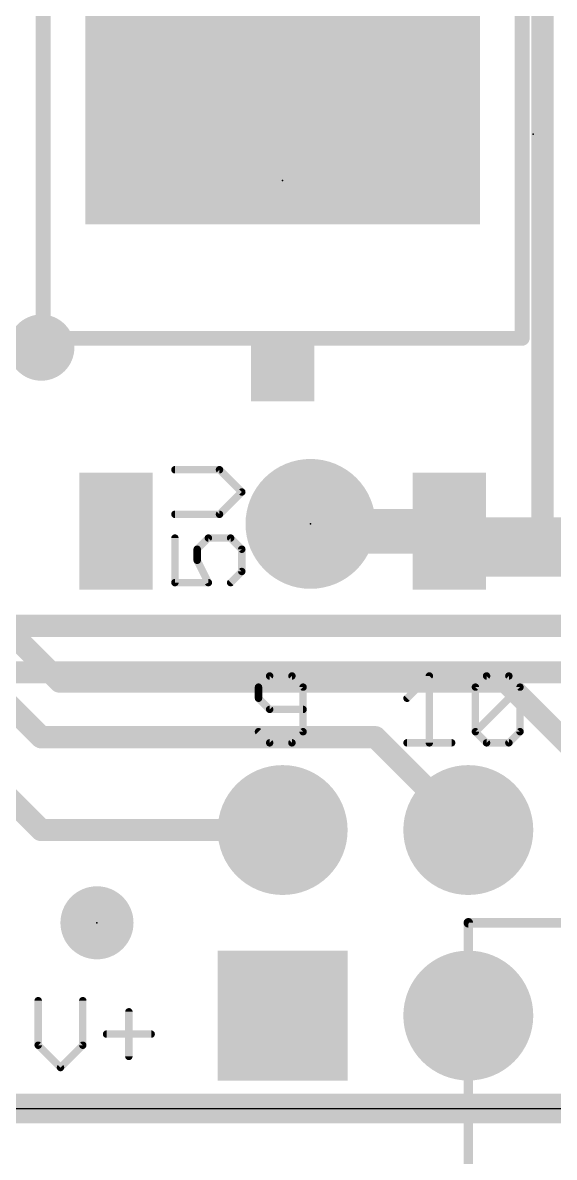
# Model space of a CAD drawing. Extents: x -11.4 to 63.7, y -19.8 to 38.7.
# Drawn here: x 34.54 to 41.82, y -0.67 to 14.86 of the extents above; entities that cross this region are included whole.
import ezdxf

# ---------------------------------------------------------------- set-up
doc = ezdxf.new("R2010")
doc.units = 0
for name, color, linetype in [('1', 12, 'CONTINUOUS'), ('16', 132, 'CONTINUOUS'), ('17', 110, 'CONTINUOUS'), ('18', 110, 'CONTINUOUS'), ('20', 53, 'CONTINUOUS'), ('21', 40, 'CONTINUOUS'), ('23', 53, 'CONTINUOUS'), ('47', 253, 'CONTINUOUS')]:
    doc.layers.add(name, color=color, linetype=linetype)

# ---------------------------------------------------------------- blocks, each defined once
blk = doc.blocks.new('PIE')
at = {"const_width": 0.5}
blk.add_lwpolyline([(0, -0.25, 1), (0, 0.25, 1), (0, -0.25)], format="xyb", dxfattribs=at)
blk = doc.blocks.new('RECT')
blk.add_solid([(-0.5, -0.5), (0.5, -0.5), (-0.5, 0.5), (0.5, 0.5)])
blk = doc.blocks.new('SQUAREP')
blk.add_solid([(-0.5, -0.5), (0.5, -0.5), (-0.5, 0.5), (0.5, 0.5)])
blk = doc.blocks.new('ROUNDP')
at = {"const_width": 0.5}
blk.add_lwpolyline([(0, -0.25, 1), (0, 0.25, 1), (0, -0.25)], format="xyb", dxfattribs=at)
blk = doc.blocks.new('ROUNDV')
at = {"const_width": 0.5}
blk.add_lwpolyline([(0, -0.25, 1), (0, 0.25, 1), (0, -0.25)], format="xyb", dxfattribs=at)

msp = doc.modelspace()

# ---------------------------------------------------------------- linework, layer by layer
at = {"layer": '1'}
for points, const_width in [([(41.656, 18.288), (41.656, 7.686)], 0.3048), ([(38.1, 14.92), (38.1, 15.2)], 0.8128), ([(33.594, 10.414), (34.798, 10.414)], 0.3048), ([(38.481, 8.001), (38.582, 7.9)], 0.6096), ([(40.38, 7.9), (40.594, 7.686)], 0.8128), ([(38.582, 7.9), (40.38, 7.9)], 0.6096), ([(40.594, 7.686), (41.275, 7.686)], 0.8128), ([(41.275, 7.686), (42.926, 7.686)], 0.8128), ([(41.656, 7.686), (41.275, 7.686)], 0.3048), ([(34.29, 6.604), (35.052, 5.842)], 0.3048), ([(33.782, 6.096), (34.798, 5.08)], 0.3048), ([(35.052, 5.842), (41.148, 5.842)], 0.3048), ([(41.148, 5.842), (43.18, 3.81)], 0.3048), ([(33.02, 5.588), (34.798, 3.81)], 0.3048), ([(34.798, 5.08), (39.37, 5.08)], 0.3048), ([(39.37, 5.08), (40.64, 3.81)], 0.3048), ([(34.798, 3.81), (38.1, 3.81)], 0.3048), ([(50.8, 0), (0, 0)], 0.4064)]:
    msp.add_lwpolyline(points, dxfattribs=dict(at, const_width=const_width))
for points, const_width in [([(37.8968, 14.92, 1), (38.3032, 14.92)], 0.4064), ([(34.798, 10.3378, 1), (34.798, 10.4902)], 0.1524), ([(38.5888, 8.1088, 1), (38.3732, 7.8932)], 0.3048), ([(40.5237, 8.0437, 1), (40.2363, 7.7563)], 0.4064), ([(38.582, 8.0524, 1), (38.582, 7.7476)], 0.3048), ([(38.4742, 7.7922, 1), (38.6898, 8.0078)], 0.3048), ([(40.594, 7.8892, 1), (40.594, 7.4828)], 0.4064), ([(40.38, 7.7476, 1), (40.38, 8.0524)], 0.3048), ([(41.275, 7.8892, 1), (41.275, 7.4828)], 0.4064), ([(41.275, 7.4828, 1), (41.275, 7.8892)], 0.4064), ([(40.4503, 7.5423, 1), (40.7377, 7.8297)], 0.4064), ([(41.275, 7.7622, 1), (41.275, 7.6098)], 0.1524), ([(41.656, 7.6098, 1), (41.656, 7.7622)], 0.1524), ([(41.5798, 7.686, 1), (41.7322, 7.686)], 0.1524), ([(35.052, 5.9182, 1), (35.052, 5.7658)], 0.1524), ([(34.9981, 5.7881, 1), (35.1059, 5.8959)], 0.1524), ([(41.2019, 5.8959, 1), (41.0941, 5.7881)], 0.1524), ([(41.148, 5.7658, 1), (41.148, 5.9182)], 0.1524), ([(34.798, 5.1562, 1), (34.798, 5.0038)], 0.1524), ([(34.7441, 5.0261, 1), (34.8519, 5.1339)], 0.1524), ([(39.4239, 5.1339, 1), (39.3161, 5.0261)], 0.1524), ([(39.37, 5.0038, 1), (39.37, 5.1562)], 0.1524), ([(34.798, 3.8862, 1), (34.798, 3.7338)], 0.1524), ([(34.7441, 3.7561, 1), (34.8519, 3.8639)], 0.1524), ([(38.1, 3.7338, 1), (38.1, 3.8862)], 0.1524), ([(40.5861, 3.7561, 1), (40.6939, 3.8639)], 0.1524)]:
    msp.add_lwpolyline(points, format="xyb", dxfattribs=dict(at, const_width=const_width))
at = {"layer": '16', "const_width": 0.3048}
for points in [[(44.196, 6.604), (5.969, 6.604)], [(44.45, 5.969), (5.334, 5.969)], [(0, 0), (50.8, 0)]]:
    msp.add_lwpolyline(points, dxfattribs=at)
at = {"layer": '20'}
msp.add_line((2.54, 0), (48.26, 0), dxfattribs=at)
at = {"layer": '21'}
for points, const_width in [([(34.823, 10.541), (34.8234, 16.5354)], 0.2032), ([(41.3766, 16.5354), (41.377, 10.541)], 0.2032), ([(41.377, 10.541), (34.823, 10.541)], 0.2032), ([(37.2361, 8.7424), (36.626, 8.7424)], 0.1016), ([(37.5412, 8.4373), (37.2361, 8.7424)], 0.1016), ([(37.2361, 8.1323), (37.5412, 8.4373)], 0.1016), ([(36.626, 8.1323), (37.2361, 8.1323)], 0.1016), ([(36.626, 7.8069), (36.626, 7.1968)], 0.1016), ([(36.9311, 7.6544), (37.0836, 7.8069)], 0.1016), ([(37.0836, 7.8069), (37.3887, 7.8069)], 0.1016), ([(37.3887, 7.8069), (37.5412, 7.6544)], 0.1016), ([(36.9311, 7.5018), (36.9311, 7.6544)], 0.1016), ([(37.5412, 7.6544), (37.5412, 7.3493)], 0.1016), ([(37.0836, 7.1968), (36.9311, 7.5018)], 0.1016), ([(37.5412, 7.3493), (37.3887, 7.1968)], 0.1016), ([(36.626, 7.1968), (37.0836, 7.1968)], 0.1016), ([(37.9223, 5.919), (37.7698, 5.7664)], 0.1016), ([(38.2274, 5.919), (37.9223, 5.919)], 0.1016), ([(38.3799, 5.7664), (38.2274, 5.919)], 0.1016), ([(39.8018, 5.6139), (40.1069, 5.919)], 0.1016), ([(40.1069, 5.919), (40.1069, 5.0038)], 0.1016), ([(40.7373, 5.7664), (40.8898, 5.919)], 0.1016), ([(40.8898, 5.919), (41.1949, 5.919)], 0.1016), ([(41.1949, 5.919), (41.3474, 5.7664)], 0.1016), ([(37.7698, 5.7664), (37.7698, 5.6139)], 0.1016), ([(38.3799, 5.1563), (38.3799, 5.7664)], 0.1016), ([(40.7373, 5.1563), (40.7373, 5.7664)], 0.1016), ([(40.7373, 5.1563), (41.3474, 5.7664)], 0.1016), ([(41.3474, 5.7664), (41.3474, 5.1563)], 0.1016), ([(37.7698, 5.6139), (37.9223, 5.4614)], 0.1016), ([(37.9223, 5.4614), (38.3799, 5.4614)], 0.1016), ([(37.7698, 5.1563), (37.9223, 5.0038)], 0.1016), ([(38.2274, 5.0038), (38.3799, 5.1563)], 0.1016), ([(40.8898, 5.0038), (40.7373, 5.1563)], 0.1016), ([(41.3474, 5.1563), (41.1949, 5.0038)], 0.1016), ([(37.9223, 5.0038), (38.2274, 5.0038)], 0.1016), ([(39.8018, 5.0038), (40.4119, 5.0038)], 0.1016), ([(41.1949, 5.0038), (40.8898, 5.0038)], 0.1016), ([(34.7558, 1.474), (34.7558, 0.8639)], 0.1016), ([(35.3659, 0.8639), (35.3659, 1.474)], 0.1016), ([(35.9963, 1.3215), (35.9963, 0.7113)], 0.1016), ([(35.6913, 1.0164), (36.3014, 1.0164)], 0.1016), ([(34.7558, 0.8639), (35.0608, 0.5588)], 0.1016), ([(35.0608, 0.5588), (35.3659, 0.8639)], 0.1016)]:
    msp.add_lwpolyline(points, dxfattribs=dict(at, const_width=const_width))
for points, const_width in [([(34.823, 10.5918, 1), (34.823, 10.4902)], 0.1016), ([(34.7722, 10.541, 1), (34.8738, 10.541)], 0.1016), ([(41.3262, 10.541, 1), (41.4278, 10.541)], 0.1016), ([(41.377, 10.4902, 1), (41.377, 10.5918)], 0.1016), ([(36.626, 8.7678, 1), (36.626, 8.717)], 0.0508), ([(37.2541, 8.7604, 1), (37.2182, 8.7244)], 0.0508), ([(37.2361, 8.717, 1), (37.2361, 8.7678)], 0.0508), ([(37.5592, 8.4194, 1), (37.5232, 8.4553)], 0.0508), ([(37.5232, 8.4194, 1), (37.5592, 8.4553)], 0.0508), ([(36.626, 8.1577, 1), (36.626, 8.1069)], 0.0508), ([(37.2182, 8.1502, 1), (37.2541, 8.1143)], 0.0508), ([(37.2361, 8.1069, 1), (37.2361, 8.1577)], 0.0508), ([(36.6514, 7.8069, 1), (36.6006, 7.8069)], 0.0508), ([(37.0836, 7.8323, 1), (37.0836, 7.7815)], 0.0508), ([(37.1016, 7.7889, 1), (37.0656, 7.8248)], 0.0508), ([(37.4066, 7.8248, 1), (37.3707, 7.7889)], 0.0508), ([(37.3887, 7.7815, 1), (37.3887, 7.8323)], 0.0508), ([(36.9565, 7.6544, 1), (36.9057, 7.6544)], 0.0508), ([(36.9131, 7.6723, 1), (36.949, 7.6364)], 0.0508), ([(37.5666, 7.6544, 1), (37.5158, 7.6544)], 0.0508), ([(37.5232, 7.6364, 1), (37.5592, 7.6723)], 0.0508), ([(36.9538, 7.5132, 1), (36.9084, 7.4905)], 0.0508), ([(36.9057, 7.5018, 1), (36.9565, 7.5018)], 0.0508), ([(37.5158, 7.3493, 1), (37.5666, 7.3493)], 0.0508), ([(37.5592, 7.3313, 1), (37.5232, 7.3673)], 0.0508), ([(36.626, 7.2222, 1), (36.626, 7.1714)], 0.0508), ([(36.6006, 7.1968, 1), (36.6514, 7.1968)], 0.0508), ([(37.0609, 7.1854, 1), (37.1063, 7.2081)], 0.0508), ([(37.0836, 7.1714, 1), (37.0836, 7.2222)], 0.0508), ([(37.3707, 7.2147, 1), (37.4066, 7.1788)], 0.0508), ([(37.9223, 5.9444, 1), (37.9223, 5.8936)], 0.0508), ([(37.9403, 5.901, 1), (37.9044, 5.9369)], 0.0508), ([(38.2454, 5.9369, 1), (38.2094, 5.901)], 0.0508), ([(38.2274, 5.8936, 1), (38.2274, 5.9444)], 0.0508), ([(40.1323, 5.919, 1), (40.0815, 5.919)], 0.0508), ([(40.1248, 5.901, 1), (40.0889, 5.9369)], 0.0508), ([(40.8898, 5.9444, 1), (40.8898, 5.8936)], 0.0508), ([(40.9078, 5.901, 1), (40.8719, 5.9369)], 0.0508), ([(41.2129, 5.9369, 1), (41.1769, 5.901)], 0.0508), ([(41.1949, 5.8936, 1), (41.1949, 5.9444)], 0.0508), ([(37.7952, 5.7664, 1), (37.7444, 5.7664)], 0.0508), ([(37.7518, 5.7844, 1), (37.7878, 5.7485)], 0.0508), ([(38.4053, 5.7664, 1), (38.3545, 5.7664)], 0.0508), ([(38.362, 5.7485, 1), (38.3979, 5.7844)], 0.0508), ([(40.7627, 5.7664, 1), (40.7119, 5.7664)], 0.0508), ([(40.7194, 5.7844, 1), (40.7553, 5.7485)], 0.0508), ([(41.3728, 5.7664, 1), (41.322, 5.7664)], 0.0508), ([(41.3654, 5.7485, 1), (41.3295, 5.7844)], 0.0508), ([(41.3295, 5.7485, 1), (41.3654, 5.7844)], 0.0508), ([(37.7878, 5.6319, 1), (37.7518, 5.596)], 0.0508), ([(37.7444, 5.6139, 1), (37.7952, 5.6139)], 0.0508), ([(39.7838, 5.6319, 1), (39.8198, 5.596)], 0.0508), ([(37.9223, 5.4868, 1), (37.9223, 5.436)], 0.0508), ([(37.9044, 5.4434, 1), (37.9403, 5.4794)], 0.0508), ([(38.3799, 5.436, 1), (38.3799, 5.4868)], 0.0508), ([(37.7878, 5.1743, 1), (37.7518, 5.1384)], 0.0508), ([(38.3545, 5.1563, 1), (38.4053, 5.1563)], 0.0508), ([(38.3979, 5.1384, 1), (38.362, 5.1743)], 0.0508), ([(40.7119, 5.1563, 1), (40.7627, 5.1563)], 0.0508), ([(40.7553, 5.1743, 1), (40.7194, 5.1384)], 0.0508), ([(40.7194, 5.1743, 1), (40.7553, 5.1384)], 0.0508), ([(41.322, 5.1563, 1), (41.3728, 5.1563)], 0.0508), ([(41.3654, 5.1384, 1), (41.3295, 5.1743)], 0.0508), ([(37.9223, 5.0292, 1), (37.9223, 4.9784)], 0.0508), ([(37.9044, 4.9858, 1), (37.9403, 5.0218)], 0.0508), ([(38.2094, 5.0218, 1), (38.2454, 4.9858)], 0.0508), ([(38.2274, 4.9784, 1), (38.2274, 5.0292)], 0.0508), ([(39.8018, 5.0292, 1), (39.8018, 4.9784)], 0.0508), ([(40.0815, 5.0038, 1), (40.1323, 5.0038)], 0.0508), ([(40.4119, 4.9784, 1), (40.4119, 5.0292)], 0.0508), ([(40.8898, 5.0292, 1), (40.8898, 4.9784)], 0.0508), ([(40.8719, 4.9858, 1), (40.9078, 5.0218)], 0.0508), ([(41.1769, 5.0218, 1), (41.2129, 4.9858)], 0.0508), ([(41.1949, 4.9784, 1), (41.1949, 5.0292)], 0.0508), ([(34.7812, 1.474, 1), (34.7304, 1.474)], 0.0508), ([(35.3913, 1.474, 1), (35.3405, 1.474)], 0.0508), ([(36.0217, 1.3215, 1), (35.9709, 1.3215)], 0.0508), ([(35.6913, 1.0418, 1), (35.6913, 0.991)], 0.0508), ([(36.3014, 0.991, 1), (36.3014, 1.0418)], 0.0508), ([(34.7737, 0.8818, 1), (34.7378, 0.8459)], 0.0508), ([(34.7304, 0.8639, 1), (34.7812, 0.8639)], 0.0508), ([(35.3405, 0.8639, 1), (35.3913, 0.8639)], 0.0508), ([(35.3838, 0.8459, 1), (35.3479, 0.8818)], 0.0508), ([(35.9709, 0.7113, 1), (36.0217, 0.7113)], 0.0508), ([(35.0429, 0.5768, 1), (35.0788, 0.5408)], 0.0508), ([(35.0429, 0.5408, 1), (35.0788, 0.5768)], 0.0508)]:
    msp.add_lwpolyline(points, format="xyb", dxfattribs=dict(at, const_width=const_width))
at = {"layer": '23'}
for p in [(41.529, 13.335), (38.1, 12.7), (38.481, 8.001), (35.56, 2.54), (40.64, 2.54)]:
    msp.add_point(p, dxfattribs=at)
at = {"layer": '47', "const_width": 0.13}
for points in [[(40.64, 2.54), (63.672, 2.54)], [(40.64, 2.54), (40.64, -9.951)]]:
    msp.add_lwpolyline(points, dxfattribs=at)
at = {"layer": '47', "const_width": 0.065}
for points in [[(40.64, 2.5725, 1), (40.64, 2.5075)], [(40.6725, 2.54, 1), (40.6075, 2.54)]]:
    msp.add_lwpolyline(points, format="xyb", dxfattribs=at)

# ---------------------------------------------------------------- block references
at = {"layer": '1', "xscale": 5.4, "yscale": 6.2}
msp.add_blockref('RECT', (38.1, 15.2), dxfattribs=at)
at = {"layer": '1', "yscale": 1.6}
for p in [(35.82, 7.9), (40.38, 7.9)]:
    msp.add_blockref('RECT', p, dxfattribs=at)
at = {"layer": '1'}
msp.add_blockref('PIE', (35.56, 2.54), dxfattribs=at)
at = {"layer": '17', "xscale": 1.778, "yscale": 1.778}
msp.add_blockref('ROUNDP', (38.481, 8.001), dxfattribs=at)
msp.add_blockref('ROUNDP', (38.481, 8.001), dxfattribs=at)
at = {"layer": '17', "xscale": 1.778, "yscale": 1.778, "rotation": 90}
for name, p in [('ROUNDP', (38.1, 3.81)), ('ROUNDP', (38.1, 3.81)), ('ROUNDP', (40.64, 3.81)), ('ROUNDP', (40.64, 3.81)), ('SQUAREP', (38.1, 1.27)), ('SQUAREP', (38.1, 1.27)), ('ROUNDP', (40.64, 1.27)), ('ROUNDP', (40.64, 1.27))]:
    msp.add_blockref(name, p, dxfattribs=at)
at = {"layer": '18', "xscale": 0.9064, "yscale": 0.9064}
for p in [(36.068, 12.7), (36.068, 12.7), (40.132, 12.7), (40.132, 12.7), (34.798, 10.414), (34.798, 10.414)]:
    msp.add_blockref('ROUNDV', p, dxfattribs=at)
at = {"layer": '21', "xscale": 0.8636, "yscale": 0.762}
msp.add_blockref('RECT', (38.1, 10.0584), dxfattribs=at)

doc.saveas('drawing.dxf')
